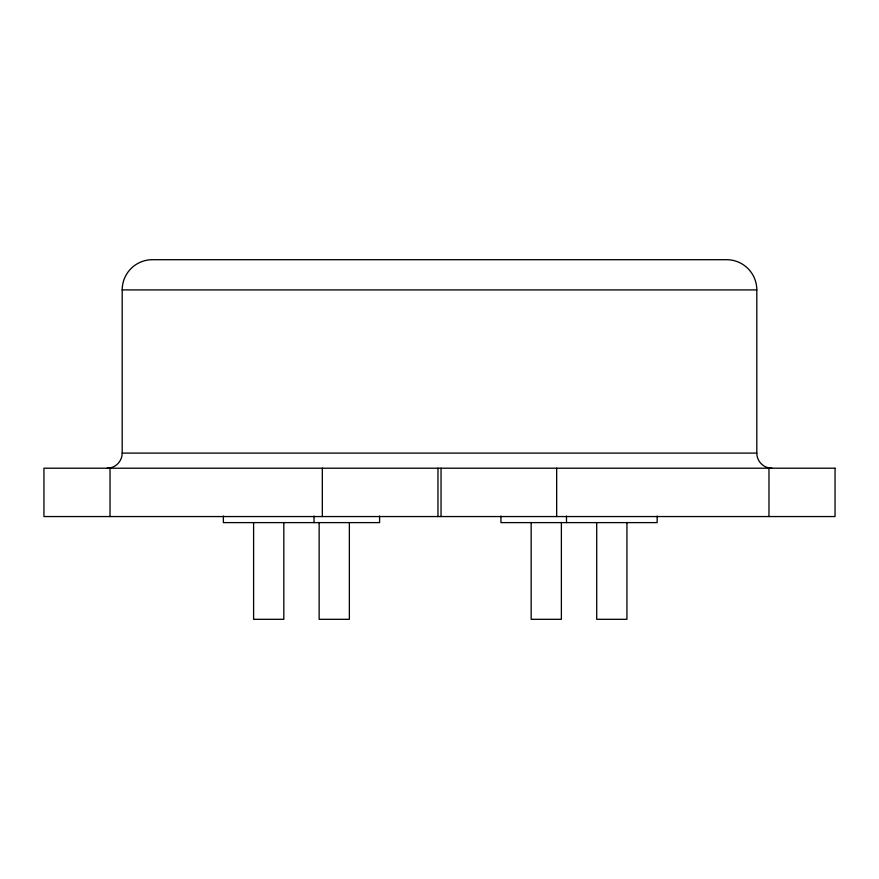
<?xml version="1.0" encoding="UTF-8"?>
<svg xmlns="http://www.w3.org/2000/svg" width="879" height="879" viewBox="0 0 879 879"><rect width="100%" height="100%" fill="white"/><g stroke="black" fill="none" stroke-linecap="round" stroke-linejoin="round"><path stroke-width="1.32" d="M107.084 468.21A15.108 15.108 0 0 0 122.192 453.103L122.192 289.916L756.808 289.916L756.808 453.103A15.108 15.108 0 0 0 771.916 468.21M122.192 453.103L756.808 453.103M768.971 468.21L768.971 516.555M657.151 516.039L657.151 522.609L500.942 522.609L500.942 516.039M626.936 522.664L626.936 619.31L596.709 619.31L596.709 522.664M566.494 516.039L566.494 522.609M561.384 522.664L561.384 619.31L531.169 619.31L531.169 522.664M556.671 468.21L556.671 516.555M441.038 468.21L441.038 516.555M437.962 468.21L437.962 516.555M379.585 516.039L379.585 522.609L223.376 522.609L223.376 516.039M349.359 522.664L349.359 619.31L319.143 619.31L319.143 522.664M322.329 468.21L322.329 516.555M314.034 516.039L314.034 522.609M283.818 522.664L283.818 619.31L253.602 619.31L253.602 522.664M110.029 468.21L110.029 516.555M122.192 289.916A30.216 30.216 0 0 1 152.408 259.69L726.592 259.69A30.216 30.216 0 0 1 756.808 289.916M835.05 468.21L43.95 468.21L43.95 516.555L835.05 516.555L835.05 468.21"/></g></svg>
